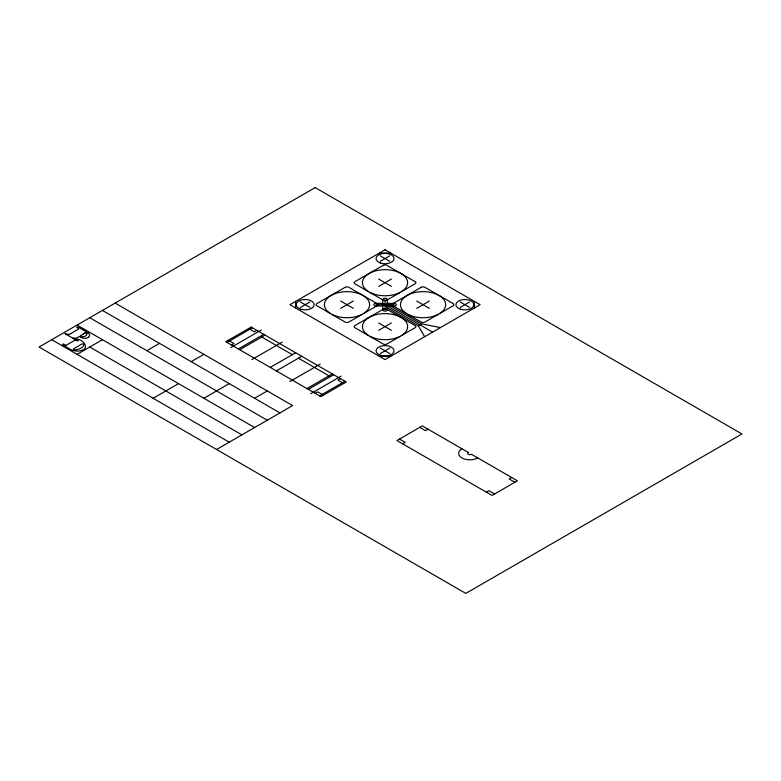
<?xml version="1.0" encoding="UTF-8"?>
<svg xmlns="http://www.w3.org/2000/svg" width="781" height="781" viewBox="0 0 781 781"><rect width="100%" height="100%" fill="white"/><g stroke="black" fill="none" stroke-linecap="round" stroke-linejoin="round"><path stroke-width="1.17" d="M382.768 303.379L382.788 299.494A2.245 1.298 0 0 1 385.033 298.215A2.245 1.298 0 0 1 387.269 299.494L387.288 303.379L382.768 305.986L376.032 305.976A2.245 1.298 0 0 1 373.826 304.688A2.245 1.298 0 0 1 376.032 303.389L382.768 303.379L432.576 332.13M387.288 303.379L394.034 303.389A2.245 1.298 0 0 1 396.24 304.688A2.245 1.298 0 0 1 394.034 305.976L390.48 305.986L385.033 304.688L387.288 307.831L387.269 309.881A2.245 1.298 0 0 1 385.033 311.15A2.245 1.298 0 0 1 382.788 309.881L382.768 305.986M86.73 334.551L86.818 333.751A2.392 1.386 0 0 0 86.349 333.106L86.105 332.95M88.468 337.236L87.16 337.909A4.266 2.46 0 0 1 85.363 338.29L83.87 338.261A8.62 4.979 0 0 1 79.965 336.904L79.232 336.513L75.923 338.417L76.284 339.139A8.337 4.813 0 0 1 76.753 339.442L77.055 339.657A8.337 4.813 0 0 0 77.534 339.96A10.309 5.955 0 0 0 77.778 340.165L77.885 340.252M85.031 332.852L84.612 333.145A7.703 4.452 0 0 1 84.055 333.526A8.747 5.057 0 0 1 83.147 334.151L83.147 334.141M70.925 333.575L68.874 334.61A2.821 1.63 0 0 1 68.074 334.288L64.94 333.419L65.36 334.17A16.225 9.362 0 0 0 66.639 334.805L67.713 335.274A10.338 5.975 0 0 1 68.064 335.43L74.244 339.013A5.565 3.212 0 0 1 75.152 339.442L75.542 339.862L73.961 338.827M83.069 334.19L83.02 334.219A6.551 3.788 0 0 0 82.171 334.805L80.336 335.869M77.085 354.34L102.448 339.696M146.818 350.679L159.5 343.357M191.189 361.662L203.87 354.34M227.037 342.449L252.4 327.805M231.498 345.017L234.027 343.552L228.325 340.262M256.851 330.373L254.313 331.837L248.612 328.547M230.844 347.574L261.274 330.002M300.402 307.431L309.911 301.944M380.279 261.313L389.787 255.826M153.154 398.261L178.517 383.617M238.342 348.97L263.695 334.327M239.718 349.761L265.081 335.127M251.775 359.65L282.205 342.088M340.653 308.349L353.334 301.027M378.687 286.383L391.369 279.061M203.87 398.261L229.233 383.617M270.275 367.402L295.628 352.768M276.376 370.926L301.73 356.292M254.586 398.261L267.268 390.939M289.81 381.616L320.239 364.044M378.687 330.304L391.369 322.983M416.722 308.349L429.404 301.027M306.933 388.567L332.286 373.933M387.288 307.831L418.294 325.736L421.496 323.89L440.513 327.551M308.31 389.368L333.672 374.724M310.731 393.692L341.16 376.13M380.279 353.549L389.787 348.053M460.155 307.431L469.664 301.944M216.552 449.495L292.621 405.583L115.119 303.096M315.173 393.331L317.711 391.867L323.412 395.157M340.526 378.687L337.997 380.152L343.699 383.442M319.614 395.889L344.968 381.255M402.654 443.833L405.193 442.368L399.481 439.078M428.008 429.199L425.479 430.663L419.768 427.363M486.338 492.147L488.867 490.683L494.578 493.973M511.692 477.503L509.153 478.968L514.864 482.267M73.17 338.085L74.742 338.105A13.072 7.546 0 0 1 75.591 338.446L77.163 339.1A4.52 2.607 0 0 1 77.514 339.247C83.655 339.901 89.942 348.668 81.165 350.523A7.742 4.471 0 0 1 78.559 351.05L76.206 351.069A10.465 6.043 0 0 1 70.632 349.517L63.388 345.222A3.895 2.245 0 0 1 62.705 344.743L62.636 344.167L63.632 344.167M379.322 253.083L390.734 253.083M376.061 304.688L393.995 304.688M379.322 356.292L390.734 356.292M65.848 345.407L75.523 339.901L77.602 341.072L78.051 340.389M83.997 330.392L83.87 330.324A13.414 7.742 0 0 0 82.532 329.65L79.672 328A13.414 7.742 0 0 0 78.578 327.268L76.606 327.122L78.598 328.742A1.084 0.625 0 0 1 78.559 329.045L72.174 332.745A6.424 3.71 0 0 0 71.891 332.931L71.686 333.077A11.91 6.883 0 0 1 70.925 333.575M380.279 255.826L389.787 261.313M460.155 301.944L469.664 307.431M378.687 279.061L391.369 286.383M416.722 301.027L429.404 308.349M390.48 305.986L421.496 323.89M340.653 301.027L353.334 308.349M378.687 322.983L391.369 330.304M300.402 301.944L309.911 307.431M380.279 348.053L389.787 353.549M468.258 452.433L422.306 425.899L396.953 440.543L492.04 495.437L517.393 480.803L471.451 454.278A2.245 1.298 0 0 1 468.268 454.269A2.245 1.298 0 0 1 468.268 452.433M261.781 337.031L292.338 354.672M298.44 358.196L330.373 376.627M102.448 310.418L279.94 412.895M89.766 317.74L267.268 420.217M77.085 325.062L254.586 427.539M89.766 347.018L241.905 434.861M51.731 339.696L229.233 442.183M63.798 344.216L63.817 344.226A7.527 4.344 0 0 1 64.589 344.792L65.438 345.27A1.045 0.605 0 0 0 65.819 345.436M87.804 332.794L84.192 330.509M418.294 325.736L424.639 336.718M474.418 301.388L474.418 307.978M385.033 299.514L385.033 309.862M295.648 301.388L295.648 307.978M73.394 338.534A1.23 0.713 0 0 1 73.16 338.29M77.182 349.556A10.797 6.238 0 0 0 80.775 348.248A11.588 6.687 0 0 0 83.508 345.983L83.782 344.606A2.733 1.582 0 0 0 83.323 343.972L81.566 344.06A16.997 9.811 0 0 0 80.931 344.45L80.199 344.929A19.047 11.002 0 0 1 79.516 345.348A17.592 10.153 0 0 1 78.315 346.139L73.59 348.795L73.414 349.556A2.197 1.269 0 0 0 74.127 349.79L76.313 349.742A8.737 5.047 0 0 0 77.192 349.566M87.843 332.774A6.892 3.983 0 0 1 89.649 335.117L89.532 335.947A5.194 2.997 0 0 1 88.478 337.236M86.691 334.541A4.881 2.821 0 0 1 83.147 336.806A2.733 1.582 0 0 1 80.931 336.357L80.824 336.299A3.095 1.787 0 0 1 80.277 335.898M86.095 332.96A1.406 0.81 0 0 0 85.598 332.755A1.054 0.605 0 0 0 85.002 332.813M401.698 317.838A22.59 13.043 0 0 1 401.698 335.449M400.272 336.269A22.59 13.043 0 0 1 369.784 336.269M368.359 335.449A22.59 13.043 0 0 1 368.359 317.838M369.784 317.018A22.59 13.043 0 0 1 400.272 317.018M401.698 273.926A22.59 13.043 0 0 1 401.698 291.528M400.282 292.348A22.59 13.043 0 0 1 369.784 292.348M368.359 291.528A22.59 13.043 0 0 1 368.359 273.926M369.784 273.096A22.59 13.043 0 0 1 400.272 273.096M363.663 295.882A22.59 13.043 0 0 1 363.663 313.484M362.238 314.313A22.59 13.043 0 0 1 331.749 314.313M330.324 313.484A22.59 13.043 0 0 1 330.324 295.882M331.749 295.062A22.59 13.043 0 0 1 362.238 295.062M477.787 457.93A11.227 6.482 0 0 1 461.913 457.93A11.227 6.482 0 0 1 461.913 448.772M439.732 295.882A22.59 13.043 0 0 1 439.732 313.484M438.317 314.313A22.59 13.043 0 0 1 407.819 314.313M406.393 313.484A22.59 13.043 0 0 1 406.393 295.882M407.819 295.062A22.59 13.043 0 0 1 438.317 295.062M315.192 187.596L39.05 347.018L465.808 593.404L741.95 433.982L315.192 187.596M251.15 327.083L225.787 341.727L320.874 396.621L346.237 381.977L251.15 327.083M385.033 249.783L289.936 304.688L385.033 359.582L480.12 304.688L385.033 249.783M345.153 287.301L316.881 303.624A2.597 1.503 0 0 0 316.881 305.742L345.153 322.065A2.597 1.503 0 0 0 348.834 322.065L377.106 305.742A2.597 1.503 0 0 0 377.106 303.624L348.834 287.301A2.597 1.503 0 0 0 345.153 287.301M383.188 265.345L354.916 281.668A2.597 1.503 0 0 0 354.916 283.786L383.188 300.109A2.597 1.503 0 0 0 386.868 300.109L415.141 283.786A2.597 1.503 0 0 0 415.141 281.668L386.868 265.345A2.597 1.503 0 0 0 383.188 265.345M383.188 309.256L354.916 325.579A2.597 1.503 0 0 0 354.916 327.708L383.188 344.03A2.597 1.503 0 0 0 386.868 344.03L415.141 327.708A2.597 1.503 0 0 0 415.141 325.579L386.868 309.256A2.597 1.503 0 0 0 383.188 309.256M421.223 287.301L392.95 303.624A2.597 1.503 0 0 0 392.95 305.742L421.223 322.065A2.597 1.503 0 0 0 424.903 322.065L453.175 305.742A2.597 1.503 0 0 0 453.175 303.624L424.903 287.301A2.597 1.503 0 0 0 421.223 287.301M380.552 263.051A8.962 5.174 0 0 0 393.995 258.57A8.962 5.174 0 0 0 380.552 254.089A8.962 5.174 0 0 0 380.552 263.051M380.552 355.287A8.962 5.174 0 0 0 393.995 350.796A8.962 5.174 0 0 0 380.552 346.315A8.962 5.174 0 0 0 380.552 355.287M460.419 309.169A8.962 5.174 0 0 0 473.872 304.688A8.962 5.174 0 0 0 460.419 300.207A8.962 5.174 0 0 0 460.419 309.169M300.675 309.169A8.962 5.174 0 0 0 314.118 304.688A8.962 5.174 0 0 0 300.675 300.207A8.962 5.174 0 0 0 300.675 309.169"/></g></svg>
